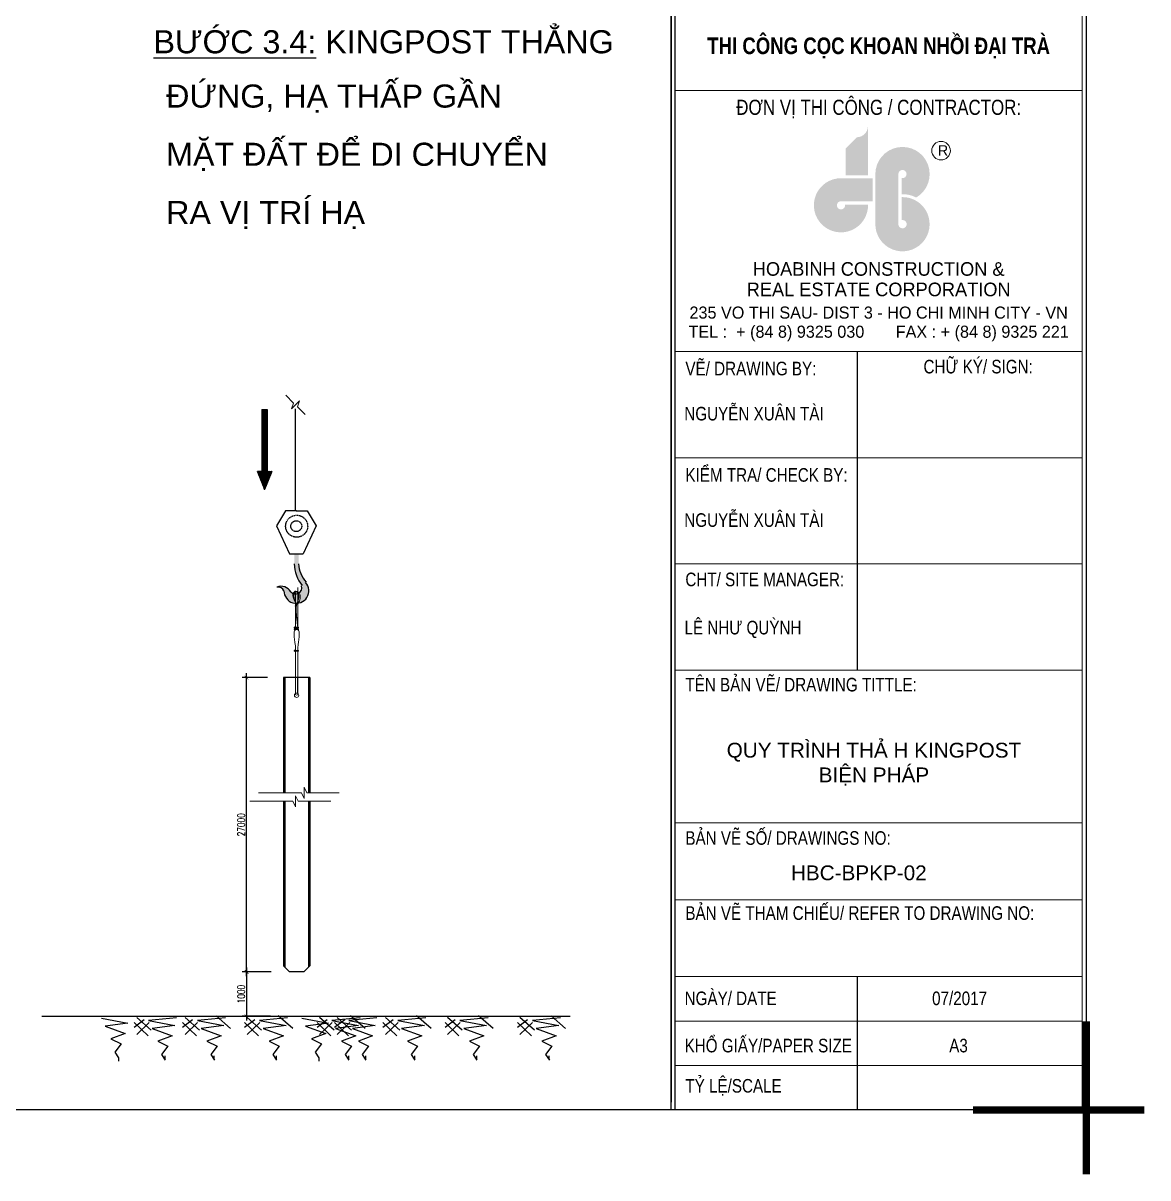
# Model space of a CAD drawing. Header units: millimetres. Extents: x -346728 to 1320345, y -537202 to -385966.
# Drawn here: x 1216331 to 1241351, y -456804 to -431105 of the extents above; entities that cross this region are included whole.
import ezdxf
from ezdxf.enums import TextEntityAlignment as Align

# ---------------------------------------------------------------- set-up
doc = ezdxf.new("R2010")
doc.units = ezdxf.units.MM
doc.header["$LTSCALE"] = 100
doc.linetypes.add('DASHED2', pattern=[0.375, 0.25, -0.125])
doc.linetypes.add('HIDDEN', pattern=[9.525, 6.35, -3.175])
for name, color, linetype in [('05', 1, 'Continuous'), ('9', 9, 'Continuous'), ('COT-THEP', 1, 'Continuous'), ('DUONG-BAO', 2, 'Continuous'), ('hiden', 8, 'HIDDEN'), ('KHUNGTEN', 7, 'Continuous'), ('TEXT_KUMHO', 4, 'Continuous'), ('X1326_COL_B4$0$CS', 253, 'Continuous')]:
    doc.layers.add(name, color=color, linetype=linetype)
for name, color, linetype, lineweight in [('CHU', 8, 'Continuous', 25), ('Chu text vini xxxxxxxxxxxxxxxxxxxxxxxxxxxxxxxxx', 7, 'Continuous', 15), ('cua', 44, 'Continuous', 13), ('DIM', 5, 'Continuous', 20), ('TEXT ENGLISL', 7, 'Continuous', 15)]:
    doc.layers.add(name, color=color, linetype=linetype, lineweight=lineweight)
doc.styles.add('KT-ND-.SHX', font='Arial_1.ttf', dxfattribs={"width": 0.8})
doc.styles.add('KT-TEXT-ARIAL', font='Arial_1.ttf')
doc.styles.add('romans.shx', font='romans.shx', dxfattribs={"width": 0.75, "bigfont": 'vns.shx'})
doc.styles.add('T1', font='VHARIAL.TTF')
doc.styles.add('UNIVER', font='VUNIVER0.TTF', dxfattribs={"height": 300})
doc.dimstyles.new('BPTC-120', dxfattribs={"dimscale": 80, "dimtxt": 2, "dimasz": 1, "dimexe": 1.2, "dimexo": 0, "dimgap": 0.5, "dimtad": 1, "dimdec": 0, "dimzin": 0, "dimdsep": 46, "dimtxsty": 'romans.shx', "dimblk": 'ARCHTICK', "dimcen": 0.09, "dimdle": 1.2, "dimclrd": 8, "dimclre": 8, "dimclrt": 3, "dimadec": 0, "dimazin": 0, "dimtfac": 1, "dimtdec": 0, "dimtix": 1, "dimtofl": 0, "dimtmove": 0, "dimatfit": 3, "dimfxl": 1, "dimtolj": 1, "dimtzin": 0, "dimarcsym": 0})

# ---------------------------------------------------------------- blocks, each defined once
blk = doc.blocks.new('LOGO_HB')
at = {"layer": 'TEXT ENGLISL'}
h = blk.add_hatch(color=142, dxfattribs=at)
h.paths.add_polyline_path([(-211, 540), (-319, 432), (-103, 410)])
h.paths.add_polyline_path([(-103, 648, -0.414208), (-211, 540), (-103, 410)])
h.paths.add_polyline_path([(-103, 410), (-319, 432), (-319, 172), (-103, 172)])
for points in [[(192, 183, -2.79063), (224, 144), (224, -12, -0.125559), (365, -44, 1.726912), (-31, 183), (-31, -303, 2.465752), (224, -40), (224, -263, -2.79063), (192, -303)], [(-57, 143), (-364, 143, 2.465942), (-102, -112), (-325, -112, -2.792193), (-364, -80), (-57, -80)]]:
    blk.add_hatch(color=142, dxfattribs=at).paths.add_polyline_path(points)
at = {"layer": 'TEXT ENGLISL', "color": 142}
blk.add_circle((606, 410), 90.1, dxfattribs=at)
at = {"layer": 'TEXT ENGLISL', "color": 142, "insert": (573, 463), "char_height": 101.53, "width": 285.41, "attachment_point": 1}
blk.add_mtext('{\\fVNI-Helve|b0|i0|c0|p2;R}', dxfattribs=at)
blk = doc.blocks.new('LVL-KHUNGTEN')
at = {"color": 1}
blk.add_line((111604, 41093), (111604, 62), dxfattribs=at)
blk.add_lwpolyline([(61073, 41093), (119124, 41093), (119124, 62), (61073, 62)], close=True)
blk.add_lwpolyline([(111534, 41093), (119124, 41093), (119124, 62), (111534, 62)], close=True, dxfattribs=at)
for points in [[(114939, 13934), (114939, 8106)], [(114937, 2499), (114937, 62)]]:
    blk.add_lwpolyline(points)
at = {"layer": 'DEFPOINTS'}
for p, q in [((119124, 41093), (119124, 62)), ((119124, 62), (61073, 62))]:
    blk.add_line(p, q, dxfattribs=at)
at = {"layer": 'DEFPOINTS', "color": 3, "const_width": 134}
for points in [[(119124, 1682), (119124, 62), (117056, 62)], [(120185, 62), (119124, 62), (119124, -1115)]]:
    blk.add_lwpolyline(points, dxfattribs=at)
at = {"layer": 'DIM', "color": 1}
blk.add_line((119051, 41093), (119051, 62), dxfattribs=at)
at = {"layer": 'DIM'}
for p, q in [((111604, 18706), (119051, 18706)), ((111604, 13934), (119051, 13934)), ((111604, 11991), (119051, 11991)), ((111604, 10049), (119051, 10049)), ((111604, 8106), (119051, 8106)), ((111604, 5310), (119051, 5310)), ((111604, 3905), (119051, 3905)), ((111604, 2499), (119051, 2499)), ((111604, 1687), (119051, 1687)), ((111604, 874), (119051, 874))]:
    blk.add_line(p, q, dxfattribs=at)
at = {"layer": 'KHUNGTEN', "color": 9}
blk.add_line((119120, 62), (111604, 62), dxfattribs=at)
at = {"layer": 'TEXT_KUMHO', "xscale": 1.886691166340368, "yscale": 1.886691166340368, "zscale": 1.886691166340368, "rotation": 359.9949903384549}
blk.add_blockref('LOGO_HB', (115327, 16834), dxfattribs=at)
at = {"color": 1, "style": 'UNIVER'}
for s, p in [('HOABINH CONSTRUCTION &', (115329, 15444)), ('REAL ESTATE CORPORATION', (115329, 15070))]:
    blk.add_text(s, height=248.79, rotation=359.995, dxfattribs=at).set_placement(p, align=Align.MIDDLE)
at = {"style": 'UNIVER'}
for s, p in [('235 VO THI SAU- DIST 3 - HO CHI MINH CITY - VN', (115329, 14646)), ('TEL :  + (84 8) 9325 030       FAX : + (84 8) 9325 221', (115329, 14269))]:
    blk.add_text(s, height=221.14, rotation=359.995, dxfattribs=at).set_placement(p, align=Align.MIDDLE)
at = {"layer": 'Chu text vini xxxxxxxxxxxxxxxxxxxxxxxxxxxxxxxxx', "style": 'KT-ND-.SHX', "width": 0.8}
for s, height, p in [('ĐƠN VỊ THI CÔNG / CONTRACTOR:', 276.43, (115329, 18408)), ('VẼ/ DRAWING BY:', 248.79, (112993, 13655)), ('CHỮ KÝ/ SIGN:', 248.79, (117148, 13690)), ('NGUYỄN XUÂN TÀI', 248.79, (113050, 12833)), ('KIỂM TRA/ CHECK BY:', 248.79, (113279, 11712)), ('NGUYỄN XUÂN TÀI', 248.79, (113050, 10887)), ('CHT/ SITE MANAGER:', 248.79, (113247, 9770)), ('LÊ NHƯ QUỲNH', 248.79, (112848, 8883))]:
    blk.add_text(s, height=height, rotation=360, dxfattribs=at).set_placement(p, align=Align.MIDDLE)
for s, height, p in [('TÊN BẢN VẼ/ DRAWING TITTLE: ', 248.79, (111795, 7716)), ('BẢN VẼ SỐ/ DRAWINGS NO:', 248.79, (111795, 4911)), ('BẢN VẼ THAM CHIẾU/ REFER TO DRAWING NO:', 248.79, (111795, 3538)), ('NGÀY/ DATE', 248.8, (111781, 1978)), ('07/2017', 248.8, (116306, 1978)), ('KHỔ GIẤY/PAPER SIZE', 248.79, (111781, 1114)), ('A3', 248.8, (116619, 1114)), ('TỶ LỆ/SCALE', 248.79, (111795, 378))]:
    blk.add_text(s, height=height, rotation=360, dxfattribs=at).set_placement(p)
at = {"layer": 'Chu text vini xxxxxxxxxxxxxxxxxxxxxxxxxxxxxxxxx', "insert": (115329, 19678), "char_height": 304.07, "width": 7661.07, "attachment_point": 2, "rotation": 360, "style": 'KT-ND-.SHX'}
blk.add_mtext('{\\fArial|b1|i0|c163|p34;\\C7;THI CÔNG CỌC KHOAN NHỒI \\fArial|b1|i0|c0|p34;ĐẠI TRÀ}', dxfattribs=at)
blk = doc.blocks.new('_ArchTick')
at = {"color": 0, "linetype": 'ByBlock', "const_width": 0.15}
blk.add_lwpolyline([(-0.5, -0.5), (0.5, 0.5)], dxfattribs=at)
blk = doc.blocks.new('*D724')
at = {"layer": 'DEFPOINTS', "color": 0, "linetype": 'ByBlock', "ltscale": 8, "transparency": 16777216}
for p in [(1221848, -452219), (1221301, -453207), (1221835, -453207, -881)]:
    blk.add_point(p, dxfattribs=at)
at = {"layer": 'X1326_COL_B4$0$CS', "color": 8, "linetype": 'ByBlock', "lineweight": -2, "ltscale": 8, "transparency": 16777216}
for p, q in [((1221848, -452219), (1221205, -452219)), ((1221301, -452123), (1221301, -453303)), ((1221835, -453207), (1221205, -453207))]:
    blk.add_line(p, q, dxfattribs=at)
at = {"layer": 'X1326_COL_B4$0$CS', "color": 8, "linetype": 'ByBlock', "lineweight": -2, "ltscale": 8, "transparency": 16777216, "xscale": 80, "yscale": 80, "zscale": 80}
for p, rotation in [((1221301, -452219), 90), ((1221301, -453207), 270)]:
    blk.add_blockref('_ArchTick', p, dxfattribs=dict(at, rotation=rotation))
at = {"layer": 'X1326_COL_B4$0$CS', "color": 3, "linetype": 'ByBlock', "ltscale": 8, "transparency": 16777216, "insert": (1221181, -452713), "char_height": 160, "attachment_point": 5, "rotation": 90, "style": 'romans.shx'}
blk.add_mtext('\\A1;1000', dxfattribs=at)
blk = doc.blocks.new('*D725')
at = {"layer": 'DEFPOINTS', "color": 0, "linetype": 'ByBlock', "ltscale": 8, "transparency": 16777216}
for p in [(1221301, -445671), (1221769, -445671), (1221848, -452219)]:
    blk.add_point(p, dxfattribs=at)
at = {"layer": 'X1326_COL_B4$0$CS', "color": 8, "linetype": 'ByBlock', "lineweight": -2, "ltscale": 8, "transparency": 16777216}
for p, q in [((1221301, -452315), (1221301, -445575)), ((1221769, -445671), (1221205, -445671)), ((1221848, -452219), (1221205, -452219))]:
    blk.add_line(p, q, dxfattribs=at)
at = {"layer": 'X1326_COL_B4$0$CS', "color": 8, "linetype": 'ByBlock', "lineweight": -2, "ltscale": 8, "transparency": 16777216, "xscale": 80, "yscale": 80, "zscale": 80}
for p, rotation in [((1221301, -445671), 90), ((1221301, -452219), 270)]:
    blk.add_blockref('_ArchTick', p, dxfattribs=dict(at, rotation=rotation))
at = {"layer": 'X1326_COL_B4$0$CS', "color": 3, "linetype": 'ByBlock', "ltscale": 8, "transparency": 16777216, "insert": (1221181, -448945), "char_height": 160, "attachment_point": 5, "rotation": 90, "style": 'romans.shx'}
blk.add_mtext('\\A1;27000', dxfattribs=at)

msp = doc.modelspace()

# ---------------------------------------------------------------- hatches: boundary and pattern name
h = msp.add_hatch()
h.set_pattern_fill('ANSI37', color=256, scale=1.842586, style=0)
h.set_pattern_definition([(45, (1190006.1463, -504840.53476), (-0.1628631381, 0.1628631381), []), (135, (1190006.1463, -504840.53476), (-0.1628631381, -0.1628631381), [])])
h.paths.add_polyline_path([(1222605.8, -443936.8, 0.4139754), (1222629.7, -443545.9, -0.1675092), (1222458.4, -443139.4), (1222458.4, -442917.1), (1222408.7, -442917.1), (1222364.1, -442917.1), (1222364.1, -443139.4, 0.1669187), (1222539.8, -443622.3, -0.3748597), (1222459.8, -443790.8)])
h.paths.add_polyline_path([(1222459.8, -443790.8, -0.3256233), (1222296.7, -443754.4, 0.3838676), (1221991.6, -443647.6, -0.3456423), (1222145.1, -443729.4, 0.6465069), (1222605.8, -443936.8)])
at = {"layer": 'COT-THEP'}
h = msp.add_hatch(dxfattribs=at)
h.set_pattern_fill('ANSI37', color=0, scale=5.896275, style=0)
h.set_pattern_definition([(45, (1206819.9246, -471420.6748), (-0.521162042, 0.521162042), []), (135, (1206819.9246, -471420.6748), (-0.521162042, -0.521162042), [])])
h.paths.add_polyline_path([(1221643.2, -441085), (1221543, -441085), (1221702.1, -441483.2), (1221861.2, -441085), (1221761.1, -441085), (1221761.1, -439704.9), (1221643.2, -439704.9)])

# ---------------------------------------------------------------- linework, layer by layer
at = {"color": 7}
for p, q in [((1221643.2, -439704.9, 0), (1221643.2, -441085, 0)), ((1221643.2, -439704.9, 0), (1221761.1, -439704.9, 0)), ((1221761.1, -439704.9, 0), (1221761.1, -441085, 0)), ((1221543, -441085, 0), (1221702.1, -441483.2, 0)), ((1221643.2, -441085, 0), (1221543, -441085, 0)), ((1221861.2, -441085, 0), (1221702.1, -441483.2, 0)), ((1221761.1, -441085, 0), (1221861.2, -441085, 0))]:
    msp.add_line(p, q, dxfattribs=at)
at = {"color": 2}
for p, q in [((1222169.2, -441961.3, 0), (1221969.1, -442294.7, 0)), ((1222413.9, -441961.3, 0), (1222169.2, -441961.3, 0)), ((1222403.4, -441961.3, 0), (1222648.1, -441961.3, 0)), ((1222648.1, -441961.3, 0), (1222848.3, -442294.7, 0)), ((1221969.1, -442294.7, 0), (1222258.2, -442917.1, 0)), ((1222848.3, -442294.7, 0), (1222559.1, -442917.1, 0))]:
    msp.add_line(p, q, dxfattribs=at)
at = {"color": 8}
for p, q in [((1218073.7, -453252.1, 0), (1218662.8, -453358.1, 0)), ((1219025.7, -453288.7, 0), (1218800.9, -453457.2, 0)), ((1219741.8, -453245.2, 0), (1219117.3, -453304.1, 0)), ((1219117.3, -453304.1, 0), (1219706.4, -453410, 0)), ((1220101.5, -453288.7, 0), (1219876.7, -453457.2, 0)), ((1220833.5, -453245.2, 0), (1220209.1, -453304.1, 0)), ((1220209.1, -453304.1, 0), (1220798.2, -453410, 0)), ((1221482.5, -453288.7, 0), (1221257.7, -453457.2, 0)), ((1222214.5, -453245.2, 0), (1221590.1, -453304.1, 0)), ((1221590.1, -453304.1, 0), (1222179.2, -453410, 0)), ((1222532.5, -453252.1, 0), (1223121.5, -453358.1, 0)), ((1223093.3, -453288.7, 0), (1222868.5, -453457.2, 0)), ((1223825.3, -453245.2, 0), (1223200.9, -453304.1, 0)), ((1223200.9, -453304.1, 0), (1223790, -453410, 0)), ((1223484.4, -453288.7, 0), (1223259.6, -453457.2, 0)), ((1224200.5, -453245.2, 0), (1223576.1, -453304.1, 0)), ((1223576.1, -453304.1, 0), (1224165.1, -453410, 0)), ((1224560.2, -453288.7, 0), (1224335.4, -453457.2, 0)), ((1225292.2, -453245.2, 0), (1224667.8, -453304.1, 0)), ((1224667.8, -453304.1, 0), (1225256.9, -453410, 0)), ((1225941.2, -453288.7, 0), (1225716.4, -453457.2, 0)), ((1226673.2, -453245.2, 0), (1226048.8, -453304.1, 0)), ((1226048.8, -453304.1, 0), (1226637.9, -453410, 0)), ((1227552, -453288.7, 0), (1227327.2, -453457.2, 0)), ((1228284, -453245.2, 0), (1227659.6, -453304.1, 0)), ((1227659.6, -453304.1, 0), (1228248.7, -453410, 0)), ((1218662.8, -453358.1, 0), (1218156.2, -453428.7, 0)), ((1218156.2, -453428.7, 0), (1218603.9, -453593.5, 0)), ((1219138.1, -453344.8, 0), (1218857.1, -453611.6, 0)), ((1219706.4, -453410, 0), (1219199.8, -453480.7, 0)), ((1219199.8, -453480.7, 0), (1219647.5, -453645.5, 0)), ((1220213.9, -453344.8, 0), (1219932.9, -453611.6, 0)), ((1220798.2, -453410, 0), (1220291.6, -453480.7, 0)), ((1220291.6, -453480.7, 0), (1220739.3, -453645.5, 0)), ((1221594.9, -453344.8, 0), (1221313.9, -453611.6, 0)), ((1222179.2, -453410, 0), (1221672.6, -453480.7, 0)), ((1221672.6, -453480.7, 0), (1222120.3, -453645.5, 0)), ((1223121.5, -453358.1, 0), (1222614.9, -453428.7, 0)), ((1222614.9, -453428.7, 0), (1223062.6, -453593.5, 0)), ((1223205.7, -453344.8, 0), (1222924.7, -453611.6, 0)), ((1223790, -453410, 0), (1223283.4, -453480.7, 0)), ((1223283.4, -453480.7, 0), (1223731.1, -453645.5, 0)), ((1223596.8, -453344.8, 0), (1223315.8, -453611.6, 0)), ((1224165.1, -453410, 0), (1223658.5, -453480.7, 0)), ((1223658.5, -453480.7, 0), (1224106.2, -453645.5, 0)), ((1224672.6, -453344.8, 0), (1224391.6, -453611.6, 0)), ((1225256.9, -453410, 0), (1224750.3, -453480.7, 0)), ((1224750.3, -453480.7, 0), (1225198, -453645.5, 0)), ((1226053.6, -453344.8, 0), (1225772.6, -453611.6, 0)), ((1226637.9, -453410, 0), (1226131.3, -453480.7, 0)), ((1226131.3, -453480.7, 0), (1226579, -453645.5, 0)), ((1227664.4, -453344.8, 0), (1227383.4, -453611.6, 0)), ((1228248.7, -453410, 0), (1227742.1, -453480.7, 0)), ((1227742.1, -453480.7, 0), (1228189.8, -453645.5, 0)), ((1218603.9, -453593.5, 0), (1218285.8, -453711.3, 0)), ((1218285.8, -453711.3, 0), (1218509.6, -453817.2, 0)), ((1218509.6, -453817.2, 0), (1218368.3, -454005.6, 0)), ((1219647.5, -453645.5, 0), (1219329.4, -453763.2, 0)), ((1219329.4, -453763.2, 0), (1219553.3, -453869.2, 0)), ((1220739.3, -453645.5, 0), (1220421.2, -453763.2, 0)), ((1220421.2, -453763.2, 0), (1220645, -453869.2, 0)), ((1222120.3, -453645.5, 0), (1221802.2, -453763.2, 0)), ((1221802.2, -453763.2, 0), (1222026, -453869.2, 0)), ((1223062.6, -453593.5, 0), (1222744.5, -453711.3, 0)), ((1222744.5, -453711.3, 0), (1222968.4, -453817.2, 0)), ((1222968.4, -453817.2, 0), (1222827, -454005.6, 0)), ((1223731.1, -453645.5, 0), (1223413, -453763.2, 0)), ((1223413, -453763.2, 0), (1223636.8, -453869.2, 0)), ((1224106.2, -453645.5, 0), (1223788.1, -453763.2, 0)), ((1223788.1, -453763.2, 0), (1224012, -453869.2, 0)), ((1225198, -453645.5, 0), (1224879.9, -453763.2, 0)), ((1224879.9, -453763.2, 0), (1225103.7, -453869.2, 0)), ((1226579, -453645.5, 0), (1226260.9, -453763.2, 0)), ((1226260.9, -453763.2, 0), (1226484.7, -453869.2, 0)), ((1228189.8, -453645.5, 0), (1227871.7, -453763.2, 0)), ((1227871.7, -453763.2, 0), (1228095.5, -453869.2, 0)), ((1218368.3, -454005.6, 0), (1218450.7, -454135.1, 0)), ((1219553.3, -453869.2, 0), (1219411.9, -454057.6, 0)), ((1219411.9, -454057.6, 0), (1219494.3, -454187.1, 0)), ((1219485.1, -454089.4, 0), (1219485.1, -454160.1, 0)), ((1220645, -453869.2, 0), (1220503.6, -454057.6, 0)), ((1220503.6, -454057.6, 0), (1220586.1, -454187.1, 0)), ((1220576.9, -454089.4, 0), (1220576.9, -454160.1, 0)), ((1222026, -453869.2, 0), (1221884.7, -454057.6, 0)), ((1221884.7, -454057.6, 0), (1221967.1, -454187.1, 0)), ((1221957.9, -454089.4, 0), (1221957.9, -454160.1, 0)), ((1222827, -454005.6, 0), (1222909.5, -454135.1, 0)), ((1223636.8, -453869.2, 0), (1223495.4, -454057.6, 0)), ((1223495.4, -454057.6, 0), (1223577.9, -454187.1, 0)), ((1223568.7, -454089.4, 0), (1223568.7, -454160.1, 0)), ((1224012, -453869.2, 0), (1223870.6, -454057.6, 0)), ((1223870.6, -454057.6, 0), (1223953.1, -454187.1, 0)), ((1223943.9, -454089.4, 0), (1223943.9, -454160.1, 0)), ((1225103.7, -453869.2, 0), (1224962.3, -454057.6, 0)), ((1224962.3, -454057.6, 0), (1225044.8, -454187.1, 0)), ((1225035.6, -454089.4, 0), (1225035.6, -454160.1, 0)), ((1226484.7, -453869.2, 0), (1226343.4, -454057.6, 0)), ((1226343.4, -454057.6, 0), (1226425.8, -454187.1, 0)), ((1226416.6, -454089.4, 0), (1226416.6, -454160.1, 0)), ((1228095.5, -453869.2, 0), (1227954.1, -454057.6, 0)), ((1227954.1, -454057.6, 0), (1228036.6, -454187.1, 0)), ((1228027.4, -454089.4, 0), (1228027.4, -454160.1, 0)), ((1218450.7, -454135.1, 0), (1218450.7, -454205.7, 0)), ((1222909.5, -454135.1, 0), (1222909.5, -454205.7, 0))]:
    msp.add_line(p, q, dxfattribs=at)
at = {"color": 8, "elevation": 0}
for points in [[(1219180.3, -453513.3), (1218857.1, -453232.5)], [(1220256, -453513.3), (1219932.9, -453232.5)], [(1220947.7, -453478.7), (1220624.5, -453197.9)], [(1221637.1, -453513.3), (1221313.9, -453232.5)], [(1222328.7, -453478.7), (1222005.5, -453197.9)], [(1223247.8, -453513.3), (1222924.7, -453232.5)], [(1223639, -453513.3), (1223315.8, -453232.5)], [(1223939.5, -453478.7), (1223616.3, -453197.9)], [(1224714.7, -453513.3), (1224391.6, -453232.5)], [(1225406.4, -453478.7), (1225083.2, -453197.9)], [(1226095.8, -453513.3), (1225772.6, -453232.5)], [(1226787.4, -453478.7), (1226464.2, -453197.9)], [(1227706.5, -453513.3), (1227383.4, -453232.5)], [(1228398.2, -453478.7), (1228075, -453197.9)], [(1219110, -453639.7), (1218800.9, -453344.8)], [(1220185.8, -453639.7), (1219876.7, -453344.8)], [(1221566.8, -453639.7), (1221257.7, -453344.8)], [(1223177.6, -453639.7), (1222868.5, -453344.8)], [(1223568.7, -453639.7), (1223259.6, -453344.8)], [(1224644.5, -453639.7), (1224335.4, -453344.8)], [(1226025.5, -453639.7), (1225716.4, -453344.8)], [(1227636.3, -453639.7), (1227327.2, -453344.8)]]:
    msp.add_lwpolyline(points, dxfattribs=at)
at = {"color": 6}
for centre, radius, start, end in [((1223155.1, -443125, 0), 791.1, 181.04514, 218.95063), ((1223133.7, -443094.2, 0), 676.8, 183.82825, 221.64453), ((1222408.9, -443738.1, 0), 277, 180, 42.02472), ((1222071.7, -443879.1, 0), 241.6, 28.72165, 112.72237), ((1222003, -443795, 0), 140.9, 23.81694, 100.0862), ((1222390, -443669.3, 0), 141.9, 221.34047, 15.68229)]:
    msp.add_arc(centre, radius, start, end, dxfattribs=at)
at = {"layer": '05', "linetype": 'ByBlock', "ltscale": 1000}
msp.add_line((1230745.3, -405371.2), (1230745.3, -455116.8), dxfattribs=at)
at = {"layer": '9'}
msp.add_line((1222390.2, -441969.9, 0), (1222390.2, -439691.8, 0), dxfattribs=at)
at = {"layer": 'COT-THEP', "color": 10}
for p, q in [((1222121, -445671.1, 0), (1222121, -448231.8, 0)), ((1222709.5, -445671.1, 0), (1222121, -445671.1, 0)), ((1222150.4, -445671.1, 0), (1222150.4, -448231.8, 0)), ((1222680.1, -445671.1, 0), (1222680.1, -448231.8, 0)), ((1222709.5, -445671.1, 0), (1222709.5, -448231.8, 0)), ((1222121, -448423.1, 0), (1222121, -452086.9, 0)), ((1222150.4, -448423.1, 0), (1222150.4, -452116.4, 0)), ((1222680.1, -448423.1, 0), (1222680.1, -452116.4, 0)), ((1222709.5, -448423.1, 0), (1222709.5, -452086.9, 0)), ((1222253.4, -452219.4, 0), (1222121, -452086.9, 0)), ((1222577.1, -452219.4, 0), (1222253.4, -452219.4, 0)), ((1222577.1, -452219.4, 0), (1222709.5, -452086.9, 0)), ((1216747, -453206.6, 0), (1228497.1, -453206.6, 0))]:
    msp.add_line(p, q, dxfattribs=at)
at = {"layer": 'cua'}
for p, q in [((1222173.2, -439384.9, 0), (1222348.6, -439560.3, 0)), ((1222301.4, -439690.2, 0), (1222478.5, -439513.1, 0)), ((1222301.4, -439690.2, 0), (1222348.6, -439560.3, 0)), ((1222478.5, -439513.1, 0), (1222431.4, -439643.1, 0)), ((1222431.4, -439643.1, 0), (1222606.8, -439818.5, 0)), ((1222390.7, -443784.4, 0), (1222390.7, -444602.7, 0)), ((1222439.8, -444602.7, 0), (1222439.8, -443666.8, 0)), ((1222439.8, -443735.4, 0), (1222439.8, -444602.7, 0)), ((1222374.6, -444547.5, 0), (1222364.2, -444547.5, 0)), ((1222364.2, -444563.9, 0), (1222364.2, -444547.5, 0)), ((1222374.6, -444563.9, 0), (1222364.2, -444563.9, 0)), ((1222374.6, -444586.3, 0), (1222364.2, -444586.3, 0)), ((1222364.2, -444602.7, 0), (1222364.2, -444586.3, 0)), ((1222374.6, -444539.3, 0), (1222374.6, -444572.1, 0)), ((1222384.7, -444539.3, 0), (1222374.6, -444539.3, 0)), ((1222384.7, -444572.1, 0), (1222374.6, -444572.1, 0)), ((1222374.6, -444578.1, 0), (1222374.6, -444610.9, 0)), ((1222384.7, -444578.1, 0), (1222374.6, -444578.1, 0)), ((1222384.7, -444539.3, 0), (1222384.7, -444572.1, 0)), ((1222448, -444547.5, 0), (1222384.7, -444547.5, 0)), ((1222448, -444563.9, 0), (1222384.7, -444563.9, 0)), ((1222384.7, -444578.1, 0), (1222384.7, -444610.9, 0)), ((1222448, -444586.3, 0), (1222384.7, -444586.3, 0)), ((1222390.7, -444586.3, 0), (1222390.7, -444563.9, 0)), ((1222439.8, -444586.3, 0), (1222439.8, -444563.9, 0)), ((1222374.6, -444602.7, 0), (1222364.2, -444602.7, 0)), ((1222384.7, -444610.9, 0), (1222374.6, -444610.9, 0)), ((1222448, -444602.7, 0), (1222384.7, -444602.7, 0)), ((1222374.6, -445063.8, 0), (1222364.2, -445063.8, 0)), ((1222364.2, -445080.2, 0), (1222364.2, -445063.8, 0)), ((1222374.6, -445080.2, 0), (1222364.2, -445080.2, 0)), ((1222374.6, -445055.6, 0), (1222374.6, -445088.4, 0)), ((1222384.7, -445055.6, 0), (1222374.6, -445055.6, 0)), ((1222384.7, -445088.4, 0), (1222374.6, -445088.4, 0)), ((1222384.7, -445055.6, 0), (1222384.7, -445088.4, 0)), ((1222448, -445063.8, 0), (1222384.7, -445063.8, 0)), ((1222448, -445080.2, 0), (1222384.7, -445080.2, 0)), ((1222390.7, -445063.8, 0), (1222390.7, -445080.2, 0)), ((1222390.7, -446038.9, 0), (1222390.7, -445080.2, 0)), ((1222439.8, -445671.1, 0), (1222439.8, -445063.8, 0)), ((1222439.8, -445063.8, 0), (1222439.8, -445166.9, 0)), ((1222439.8, -445117.9, 0), (1222439.8, -445080.2, 0)), ((1222121, -445671.1, 0), (1222709.5, -445671.1, 0)), ((1222439.8, -446038.9, 0), (1222439.8, -446021, 0)), ((1222580.2, -448357.1, 0), (1222580.2, -448106.6, 0)), ((1222580.2, -448106.6, 0), (1222638.7, -448231.8, 0)), ((1221372.4, -448423.1, 0), (1222330.4, -448423.1, 0)), ((1221563.6, -448231.8, 0), (1222521.6, -448231.8, 0)), ((1222388.9, -448548.3, 0), (1222330.4, -448423.1, 0)), ((1222388.9, -448548.3, 0), (1222388.9, -448297.9, 0)), ((1222388.9, -448297.9, 0), (1222447.5, -448423.1, 0)), ((1222447.5, -448423.1, 0), (1223172.9, -448423.1, 0)), ((1222580.2, -448357.1, 0), (1222521.6, -448231.8, 0)), ((1222638.7, -448231.8, 0), (1223364.2, -448231.8, 0))]:
    msp.add_line(p, q, dxfattribs=at)
msp.add_circle((1222415.3, -446063.5, 0), 49, dxfattribs=at)
for centre, radius, start, end in [((1222448, -444555.7, 0), 8.21, 270, 90), ((1222448, -444594.5, 0), 8.21, 270, 90), ((1222448, -445072, 0), 8.21, 270, 90), ((1222415.3, -446038.9, 0), 24.5, 180, 0)]:
    msp.add_arc(centre, radius, start, end, dxfattribs=at)
for points in [[(1222439.8, -444547.5), (1222433.3, -444485.5), (1222421.4, -444395.8), (1222412.9, -444271.1), (1222426.7, -444023.5), (1222476.1, -443966.8), (1222428.9, -443756.7), (1222339.3, -443795.1), (1222403.1, -444031.6), (1222408.1, -444052.4), (1222408.6, -444055.7), (1222400.7, -444053.1), (1222404.4, -444060.9), (1222396.4, -444062.6), (1222399.7, -444071.8), (1222390.3, -444073.5), (1222391.2, -444096.8)], [(1222390.7, -444547.5), (1222393.4, -444453.7), (1222392.6, -444389.9), (1222399.5, -444296.8), (1222433.1, -443983.7), (1222448.6, -443951.3), (1222415.9, -443764.4), (1222385, -443767.2), (1222385.3, -443985.1), (1222411.6, -444042.2), (1222412.7, -444045.8), (1222409.8, -444047.5), (1222411.9, -444050.3), (1222407, -444054), (1222410.6, -444057.1), (1222404.3, -444063.2), (1222409.2, -444068.2), (1222396.3, -444089.7)], [(1222392.9, -445063.8), (1222390.7, -445029.9), (1222384.7, -444934.4), (1222358, -444706.4), (1222368, -444632.8), (1222392.9, -444602.7)], [(1222439.8, -445063.8), (1222442, -445029.9), (1222448, -444934.4), (1222474.7, -444706.4), (1222464.7, -444632.8), (1222439.8, -444602.7)]]:
    msp.add_spline(points, degree=3, dxfattribs=at)
msp.add_open_spline([(1222458.4, -444623.2), (1222453, -444616), (1222446.4, -444609.4), (1222439.8, -444602.7)], degree=3, dxfattribs=at)
at = {"layer": 'DUONG-BAO', "color": 2}
msp.add_line((1222258.2, -442917.1, 0), (1222559.1, -442917.1, 0), dxfattribs=at)
at = {"layer": 'DUONG-BAO', "color": 6}
msp.add_line((1222329.9, -443797.8, 0), (1222387.4, -443740.3, 0), dxfattribs=at)
at = {"layer": 'DUONG-BAO', "color": 7, "linetype": 'DASHED2'}
for centre, radius in [((1222416, -442300.9, 0), 244.9), ((1222407.5, -442299.9, 0), 121)]:
    msp.add_circle(centre, radius, dxfattribs=at)
at = {"layer": 'hiden', "ltscale": 2}
msp.add_line((1222439.8, -446009, 0), (1222439.8, -445683.2, 0), dxfattribs=at)

# ---------------------------------------------------------------- block references
at = {"xscale": 1.216631744522601, "yscale": 1.216631744522601, "zscale": 1.216631744522601}
msp.add_blockref('LVL-KHUNGTEN', (1095049.3, -455366), dxfattribs=at)

# ---------------------------------------------------------------- texts
at = {"char_height": 329.746, "attachment_point": 5, "style": 'KT-TEXT-ARIAL'}
for s, insert, width in [('\\A1;{\\C7;QUY TRÌNH THẢ H KINGPOST BIỆN PHÁP}', (1235257.4, -447597.2), 7416.785), ('HBC-BPKP-02', (1234920.6, -450017.1), 8819.543)]:
    msp.add_mtext(s, dxfattribs=dict(at, insert=insert, width=width))
at = {"layer": 'CHU', "style": 'T1'}
for s, p in [('%%Ub\xadíc 3.4:%%U kingpost th¼ng', (1219231.3, -431777.2, 881.1)), ('®øng, h¹ thÊp gÇn ', (1219512.9, -432985, 881.1)), ('mÆt ®Êt ®Ó di chuyÓn ', (1219512.9, -434280.9, 881.1)), ('ra vÞ trÝ h¹', (1219512.9, -435576.7, 881.1))]:
    msp.add_text(s, height=513.603, dxfattribs=at).set_placement(p)

# ---------------------------------------------------------------- dimensions: what is measured, and where the dimension line sits
at = {"layer": 'X1326_COL_B4$0$CS', "linetype": 'ByBlock', "ltscale": 8}
dim = msp.add_linear_dim(base=(1221300.7, -445671.1, 881.1), p1=(1221848.2, -452219.4, 881.1), p2=(1221769, -445671.1, 881.1), angle=90, text='27000', dimstyle='BPTC-120', override={"dimtmove": 1}, dxfattribs=at)
dim.commit()
dim.dimension.update_dxf_attribs({"geometry": '*D725', "text_midpoint": (1221180.7, -448945.2, 881.1)})
dim = msp.add_linear_dim(base=(1221300.7, -453206.6, 881.1), p1=(1221848.2, -452219.4, 881.1), p2=(1221835.4, -453206.6, 0), angle=90, text='1000', dimstyle='BPTC-120', dxfattribs=at)
dim.commit()
dim.dimension.update_dxf_attribs({"geometry": '*D724', "text_midpoint": (1221180.7, -452713, 881.1)})

doc.saveas('drawing.dxf')
